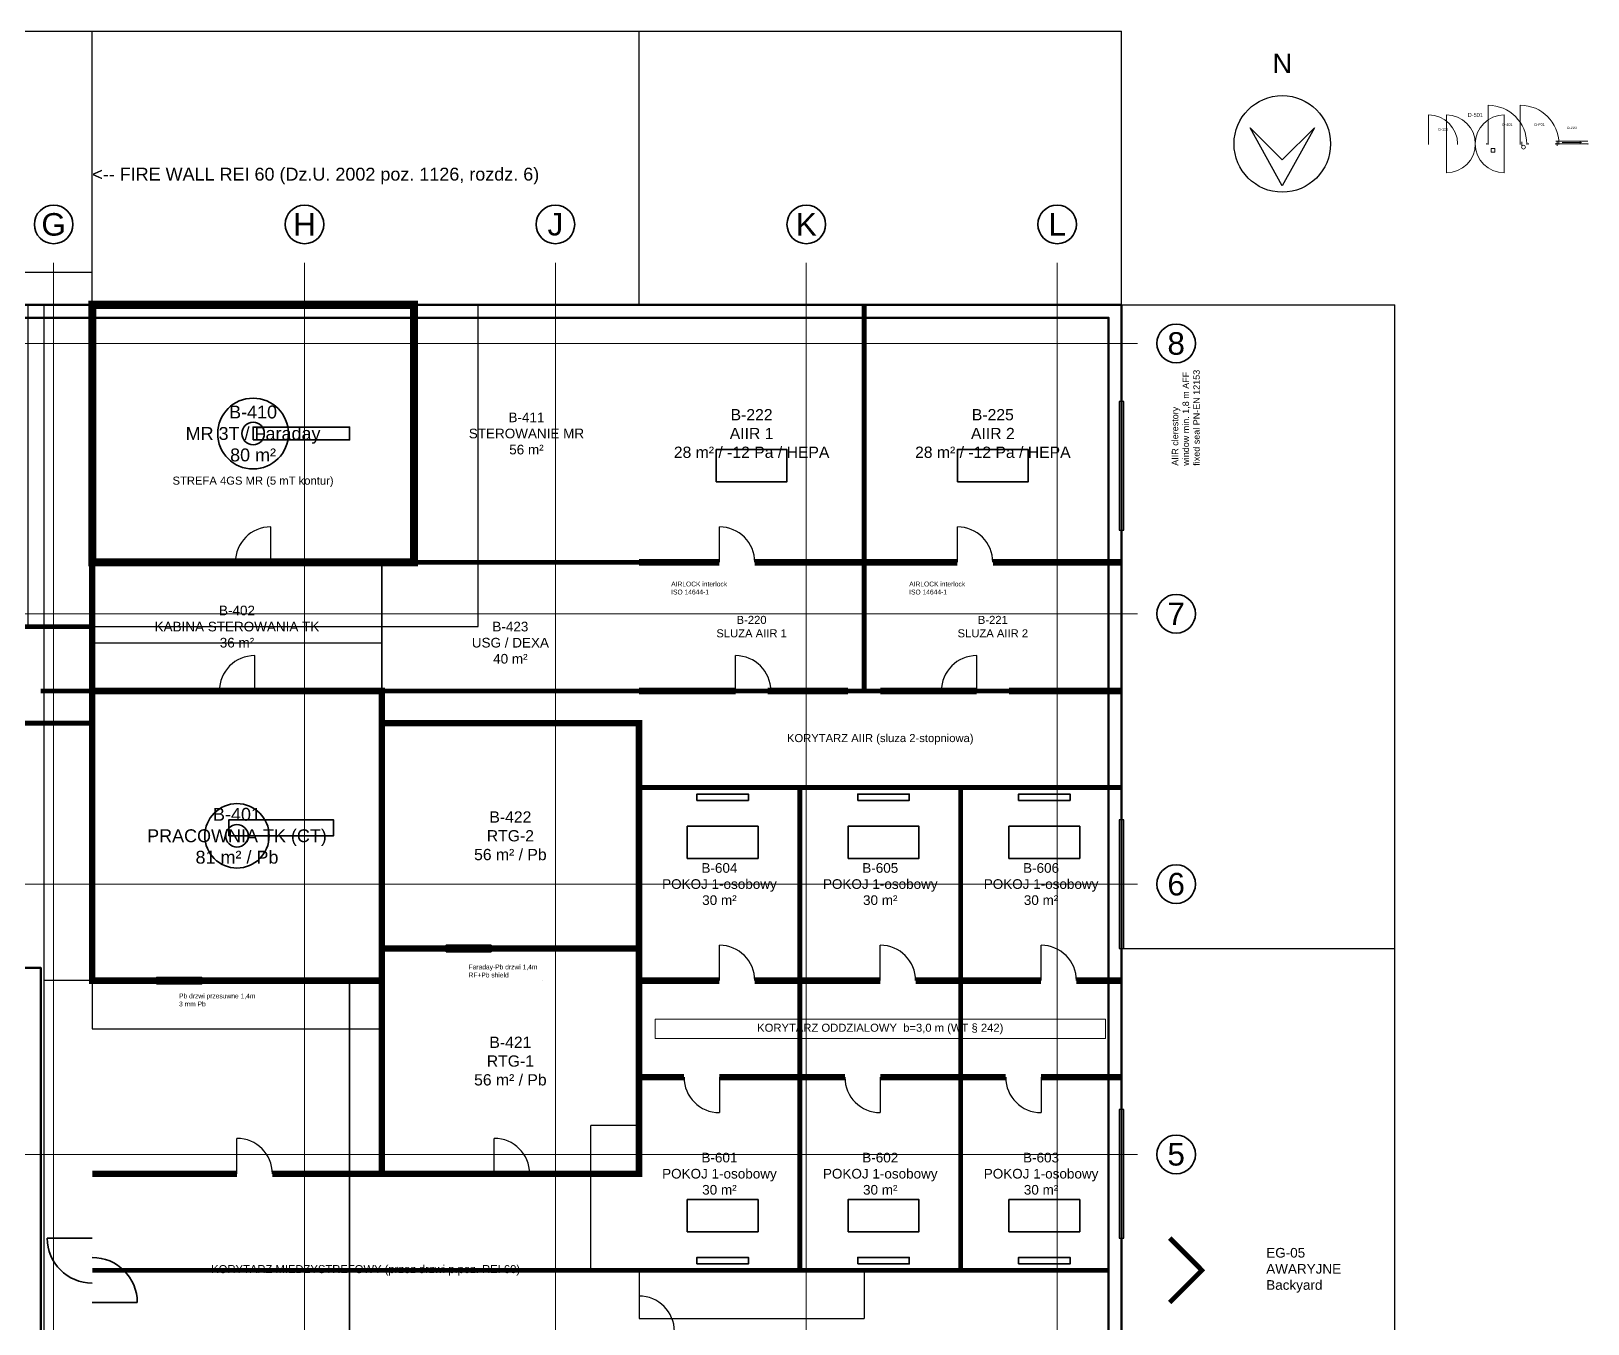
# Model space of a CAD drawing. Header units: millimetres. Extents: x -11504 to 94500, y -43664 to 68504.
# Drawn here: x 46100 to 94500, y 28337 to 68504 of the extents above; entities that cross this region are included whole.
import ezdxf
from ezdxf.enums import TextEntityAlignment as Align

# ---------------------------------------------------------------- set-up
doc = ezdxf.new("R2010")
doc.units = ezdxf.units.MM
doc.layers.add('A-ANNO-DIMS', color=7, linetype='Continuous', lineweight=18, true_color=0xffffff)
for name, color, linetype, lineweight in [('A-ANNO-NOTE', 7, 'Continuous', 25), ('A-ANNO-SYMB', 7, 'Continuous', 25), ('A-ANNO-SYMB-EGRS', 7, 'Continuous', 25), ('A-ANNO-TEXT', 7, 'Continuous', 25), ('A-AREA-IDEN', 7, 'Continuous', 25), ('A-AREA-MR-4GS', 1, 'Continuous', 25), ('A-DOOR', 30, 'Continuous', 25), ('A-DOOR-FIRE', 1, 'Continuous', 35), ('A-EQPM-MED', 190, 'Continuous', 35), ('A-FLOR-CASE', 32, 'Continuous', 18), ('A-GLAZ', 4, 'Continuous', 25), ('A-WALL-EXT', 5, 'Continuous', 50), ('A-WALL-FARA', 210, 'Continuous', 50), ('A-WALL-FIRE', 11, 'Continuous', 50), ('A-WALL-INT', 2, 'Continuous', 35), ('A-WALL-LEAD', 1, 'Continuous', 50), ('S-GRID', 8, 'Continuous', 18), ('S-GRID-IDEN', 7, 'Continuous', 35)]:
    doc.layers.add(name, color=color, linetype=linetype, lineweight=lineweight)
doc.layers.add('A-DOOR-HOSP', color=7, linetype='Continuous')
doc.layers.add('A-DOOR-LEAD', color=7, linetype='Continuous')
doc.styles.add('HTXT-2.5', font='arial.ttf', dxfattribs={"height": 2.5})
doc.styles.add('HTXT-3.5', font='arial.ttf', dxfattribs={"height": 3.5})
doc.styles.add('HTXT-5', font='arial.ttf', dxfattribs={"height": 5})
doc.styles.add('HTXT-7', font='arial.ttf', dxfattribs={"height": 7})
doc.dimstyles.new('ISO-25', dxfattribs={"dimtxt": 2.5, "dimasz": 2.5, "dimexe": 1.25, "dimexo": 0.625, "dimtad": 1, "dimtxsty": 'Standard', "dimcen": 2.5, "dimadec": 0, "dimazin": 0, "dimtfac": 1, "dimtmove": 0, "dimatfit": 3, "dimfxl": 1, "dimarcsym": 0})

# ---------------------------------------------------------------- blocks, each defined once
blk = doc.blocks.new('*D14')
at = {"layer": 'A-ANNO-DIMS', "color": 0, "lineweight": -2, "transparency": 16777216}
for p, q in [((30000, 60001), (30000, 68501)), ((30002, 68500), (47998, 68500)), ((48000, 60001), (48000, 68501))]:
    blk.add_line(p, q, dxfattribs=at)
at = {"layer": 'A-ANNO-DIMS', "color": 0, "transparency": 16777216}
for points in [[(30002, 68500), (30002, 68500), (30000, 68500)], [(47998, 68500), (47998, 68500), (48000, 68500)]]:
    blk.add_solid(points, dxfattribs=at)
at = {"layer": 'Defpoints', "color": 0, "transparency": 16777216}
for p in [(48000, 68500), (30000, 60000), (48000, 60000)]:
    blk.add_point(p, dxfattribs=at)
at = {"layer": 'A-ANNO-DIMS', "color": 0, "transparency": 16777216, "insert": (39000, 68502), "char_height": 2.5, "attachment_point": 5}
blk.add_mtext('18000', dxfattribs=at)
blk = doc.blocks.new('*D15')
at = {"layer": 'A-ANNO-DIMS', "color": 0, "lineweight": -2, "transparency": 16777216}
for p, q in [((48000, 60001), (48000, 68501)), ((48002, 68500), (64998, 68500)), ((65000, 60001), (65000, 68501))]:
    blk.add_line(p, q, dxfattribs=at)
at = {"layer": 'A-ANNO-DIMS', "color": 0, "transparency": 16777216}
for points in [[(48002, 68500), (48002, 68500), (48000, 68500)], [(64998, 68500), (64998, 68500), (65000, 68500)]]:
    blk.add_solid(points, dxfattribs=at)
at = {"layer": 'Defpoints', "color": 0, "transparency": 16777216}
for p in [(65000, 68500), (48000, 60000), (65000, 60000)]:
    blk.add_point(p, dxfattribs=at)
at = {"layer": 'A-ANNO-DIMS', "color": 0, "transparency": 16777216, "insert": (56500, 68502), "char_height": 2.5, "attachment_point": 5}
blk.add_mtext('17000', dxfattribs=at)
blk = doc.blocks.new('*D16')
at = {"layer": 'A-ANNO-DIMS', "color": 0, "lineweight": -2, "transparency": 16777216}
for p, q in [((65000, 60001), (65000, 68501)), ((65002, 68500), (79998, 68500)), ((80000, 60001), (80000, 68501))]:
    blk.add_line(p, q, dxfattribs=at)
at = {"layer": 'A-ANNO-DIMS', "color": 0, "transparency": 16777216}
for points in [[(65002, 68500), (65002, 68500), (65000, 68500)], [(79998, 68500), (79998, 68500), (80000, 68500)]]:
    blk.add_solid(points, dxfattribs=at)
at = {"layer": 'Defpoints', "color": 0, "transparency": 16777216}
for p in [(80000, 68500), (65000, 60000), (80000, 60000)]:
    blk.add_point(p, dxfattribs=at)
at = {"layer": 'A-ANNO-DIMS', "color": 0, "transparency": 16777216, "insert": (72500, 68502), "char_height": 2.5, "attachment_point": 5}
blk.add_mtext('15000', dxfattribs=at)
blk = doc.blocks.new('*D18')
at = {"layer": 'A-ANNO-DIMS', "color": 0, "lineweight": -2, "transparency": 16777216}
for p, q in [((80001, 40000), (88501, 40000)), ((88500, 20003), (88500, 39998)), ((80001, 20000), (88501, 20000))]:
    blk.add_line(p, q, dxfattribs=at)
at = {"layer": 'A-ANNO-DIMS', "color": 0, "transparency": 16777216}
for points in [[(88500, 39998), (88500, 39998), (88500, 40000)], [(88500, 20003), (88500, 20003), (88500, 20000)]]:
    blk.add_solid(points, dxfattribs=at)
at = {"layer": 'Defpoints', "color": 0, "transparency": 16777216}
for p in [(80000, 40000), (88500, 40000), (80000, 20000)]:
    blk.add_point(p, dxfattribs=at)
at = {"layer": 'A-ANNO-DIMS', "color": 0, "transparency": 16777216, "insert": (88498, 30000), "char_height": 2.5, "attachment_point": 5, "rotation": 90}
blk.add_mtext('20000', dxfattribs=at)
blk = doc.blocks.new('*D19')
at = {"layer": 'A-ANNO-DIMS', "color": 0, "lineweight": -2, "transparency": 16777216}
for p, q in [((80001, 60000), (88501, 60000)), ((88500, 40003), (88500, 59998)), ((80001, 40000), (88501, 40000))]:
    blk.add_line(p, q, dxfattribs=at)
at = {"layer": 'A-ANNO-DIMS', "color": 0, "transparency": 16777216}
for points in [[(88500, 59998), (88500, 59998), (88500, 60000)], [(88500, 40003), (88500, 40003), (88500, 40000)]]:
    blk.add_solid(points, dxfattribs=at)
at = {"layer": 'Defpoints', "color": 0, "transparency": 16777216}
for p in [(80000, 60000), (88500, 60000), (80000, 40000)]:
    blk.add_point(p, dxfattribs=at)
at = {"layer": 'A-ANNO-DIMS', "color": 0, "transparency": 16777216, "insert": (88498, 50000), "char_height": 2.5, "attachment_point": 5, "rotation": 90}
blk.add_mtext('20000', dxfattribs=at)
blk = doc.blocks.new('*D20')
at = {"layer": 'A-ANNO-DIMS', "color": 0, "lineweight": -2, "transparency": 16777216}
for p, q in [((47999, 60000), (46499, 60000)), ((46500, 2), (46500, 59998)), ((47999, 0), (46499, 0))]:
    blk.add_line(p, q, dxfattribs=at)
at = {"layer": 'A-ANNO-DIMS', "color": 0, "transparency": 16777216}
for points in [[(46500, 59998), (46500, 59998), (46500, 60000)], [(46500, 2), (46500, 2), (46500, 0)]]:
    blk.add_solid(points, dxfattribs=at)
at = {"layer": 'Defpoints', "color": 0, "transparency": 16777216}
for p in [(46500, 60000), (48000, 60000), (48000, 0)]:
    blk.add_point(p, dxfattribs=at)
at = {"layer": 'A-ANNO-DIMS', "color": 0, "transparency": 16777216, "insert": (46498, 30000), "char_height": 2.5, "attachment_point": 5, "rotation": 90}
blk.add_mtext('FIRE WALL REI 60 = 60000', dxfattribs=at)
blk = doc.blocks.new('*D21')
at = {"layer": 'A-ANNO-DIMS', "color": 0, "lineweight": -2, "transparency": 16777216}
for p, q in [((48000, 38999), (48000, 37499)), ((57000, 38999), (57000, 37499)), ((48002, 37500), (56998, 37500))]:
    blk.add_line(p, q, dxfattribs=at)
at = {"layer": 'A-ANNO-DIMS', "color": 0, "transparency": 16777216}
for points in [[(48002, 37500), (48002, 37500), (48000, 37500)], [(56998, 37500), (56998, 37500), (57000, 37500)]]:
    blk.add_solid(points, dxfattribs=at)
at = {"layer": 'Defpoints', "color": 0, "transparency": 16777216}
for p in [(48000, 39000), (57000, 39000), (57000, 37500)]:
    blk.add_point(p, dxfattribs=at)
at = {"layer": 'A-ANNO-DIMS', "color": 0, "transparency": 16777216, "insert": (52500, 37502), "char_height": 2.5, "attachment_point": 5}
blk.add_mtext('OR-1 9000', dxfattribs=at)
blk = doc.blocks.new('*D22')
at = {"layer": 'A-ANNO-DIMS', "color": 0, "lineweight": -2, "transparency": 16777216}
for p, q in [((47999, 48000), (46499, 48000)), ((46500, 39003), (46500, 47998)), ((47999, 39000), (46499, 39000))]:
    blk.add_line(p, q, dxfattribs=at)
at = {"layer": 'A-ANNO-DIMS', "color": 0, "transparency": 16777216}
for points in [[(46500, 47998), (46500, 47998), (46500, 48000)], [(46500, 39003), (46500, 39003), (46500, 39000)]]:
    blk.add_solid(points, dxfattribs=at)
at = {"layer": 'Defpoints', "color": 0, "transparency": 16777216}
for p in [(46500, 48000), (48000, 48000), (48000, 39000)]:
    blk.add_point(p, dxfattribs=at)
at = {"layer": 'A-ANNO-DIMS', "color": 0, "transparency": 16777216, "insert": (46498, 43500), "char_height": 2.5, "attachment_point": 5, "rotation": 90}
blk.add_mtext('OR-1 9000', dxfattribs=at)
blk = doc.blocks.new('*D23')
at = {"layer": 'A-ANNO-DIMS', "color": 0, "lineweight": -2, "transparency": 16777216}
for p, q in [((65000, 29999), (65000, 28499)), ((72000, 29999), (72000, 28499)), ((65002, 28500), (71998, 28500))]:
    blk.add_line(p, q, dxfattribs=at)
at = {"layer": 'A-ANNO-DIMS', "color": 0, "transparency": 16777216}
for points in [[(65002, 28500), (65002, 28500), (65000, 28500)], [(71998, 28500), (71998, 28500), (72000, 28500)]]:
    blk.add_solid(points, dxfattribs=at)
at = {"layer": 'Defpoints', "color": 0, "transparency": 16777216}
for p in [(65000, 30000), (72000, 30000), (72000, 28500)]:
    blk.add_point(p, dxfattribs=at)
at = {"layer": 'A-ANNO-DIMS', "color": 0, "transparency": 16777216, "insert": (68500, 28502), "char_height": 2.5, "attachment_point": 5}
blk.add_mtext('INP-01 L=7000', dxfattribs=at)
blk = doc.blocks.new('*D24')
at = {"layer": 'A-ANNO-DIMS', "color": 0, "lineweight": -2, "transparency": 16777216}
for p, q in [((64999, 34500), (63499, 34500)), ((63500, 30003), (63500, 34498)), ((64999, 30000), (63499, 30000))]:
    blk.add_line(p, q, dxfattribs=at)
at = {"layer": 'A-ANNO-DIMS', "color": 0, "transparency": 16777216}
for points in [[(63500, 34498), (63500, 34498), (63500, 34500)], [(63500, 30003), (63500, 30003), (63500, 30000)]]:
    blk.add_solid(points, dxfattribs=at)
at = {"layer": 'Defpoints', "color": 0, "transparency": 16777216}
for p in [(63500, 34500), (65000, 34500), (65000, 30000)]:
    blk.add_point(p, dxfattribs=at)
at = {"layer": 'A-ANNO-DIMS', "color": 0, "transparency": 16777216, "insert": (63498, 32250), "char_height": 2.5, "attachment_point": 5, "rotation": 90}
blk.add_mtext('B=4500', dxfattribs=at)
blk = doc.blocks.new('*D27')
at = {"layer": 'A-ANNO-DIMS', "color": 0, "lineweight": -2, "transparency": 16777216}
for p, q in [((48000, 48001), (48000, 49501)), ((48002, 49500), (56998, 49500)), ((57000, 48001), (57000, 49501))]:
    blk.add_line(p, q, dxfattribs=at)
at = {"layer": 'A-ANNO-DIMS', "color": 0, "transparency": 16777216}
for points in [[(48002, 49500), (48002, 49500), (48000, 49500)], [(56998, 49500), (56998, 49500), (57000, 49500)]]:
    blk.add_solid(points, dxfattribs=at)
at = {"layer": 'Defpoints', "color": 0, "transparency": 16777216}
for p in [(57000, 49500), (48000, 48000), (57000, 48000)]:
    blk.add_point(p, dxfattribs=at)
at = {"layer": 'A-ANNO-DIMS', "color": 0, "transparency": 16777216, "insert": (52500, 49502), "char_height": 2.5, "attachment_point": 5}
blk.add_mtext('MR L=9000 (4GS+Faraday)', dxfattribs=at)
blk = doc.blocks.new('*D28')
at = {"layer": 'A-ANNO-DIMS', "color": 0, "lineweight": -2, "transparency": 16777216}
for p, q in [((47999, 61000), (44499, 61000)), ((44500, -998), (44500, 60998)), ((47999, -1000), (44499, -1000))]:
    blk.add_line(p, q, dxfattribs=at)
at = {"layer": 'A-ANNO-DIMS', "color": 0, "transparency": 16777216}
for points in [[(44500, 60998), (44500, 60998), (44500, 61000)], [(44500, -998), (44500, -998), (44500, -1000)]]:
    blk.add_solid(points, dxfattribs=at)
at = {"layer": 'Defpoints', "color": 0, "transparency": 16777216}
for p in [(44500, 61000), (48000, 61000), (48000, -1000)]:
    blk.add_point(p, dxfattribs=at)
at = {"layer": 'A-ANNO-DIMS', "color": 0, "transparency": 16777216, "insert": (44498, 30000), "char_height": 2.5, "attachment_point": 5, "rotation": 90}
blk.add_mtext('62000', dxfattribs=at)
blk = doc.blocks.new('DOOR-SINGLE-900-2100')
at = {"layer": 'A-ANNO-DIMS'}
for p, q in [((-450, 0), (-450, 900)), ((-450, -20), (-450, 20)), ((450, -20), (450, 20))]:
    blk.add_line(p, q, dxfattribs=at)
blk.add_arc((-450, 0), 900, 0, 90, dxfattribs=at)
blk.add_attdef('NUMBER', text='', height=80, dxfattribs=at).set_placement((0, 450), align=Align.MIDDLE_CENTER)
at = {"layer": 'A-ANNO-DIMS', "flags": 1}
for tag in ['ACOUSTIC_DB', 'ROOM_FROM', 'FIRE_CLASS', 'HEIGHT_MM', 'SWING_DIR', 'WIDTH_MM', 'ROOM_TO', 'LEAF_DIR', 'SILL_MM', 'TYPE', 'LEAD', 'REI', 'RC']:
    blk.add_attdef(tag, text='', height=80, dxfattribs=at).set_placement((0, 0), align=Align.MIDDLE_CENTER)
blk = doc.blocks.new('DOOR-HOSP-1800-2100')
at = {"layer": 'A-ANNO-DIMS'}
for p, q in [((-900, 0), (-900, 900)), ((900, 0), (900, 900)), ((-900, -20), (-900, 20)), ((-900, 0), (-900, -900)), ((900, -20), (900, 20)), ((900, 0), (900, -900))]:
    blk.add_line(p, q, dxfattribs=at)
for centre, start, end in [((-900, 0), 0, 90), ((900, 0), 90, 180), ((-900, 0), 270, 0), ((900, 0), 180, 270)]:
    blk.add_arc(centre, 900, start, end, dxfattribs=at)
blk.add_attdef('NUMBER', text='', height=126, dxfattribs=at).set_placement((0, 900), align=Align.MIDDLE_CENTER)
at = {"layer": 'A-ANNO-DIMS', "flags": 1}
for tag in ['ACOUSTIC_DB', 'ROOM_FROM', 'FIRE_CLASS', 'HEIGHT_MM', 'SWING_DIR', 'WIDTH_MM', 'ROOM_TO', 'LEAF_DIR', 'SILL_MM', 'TYPE', 'LEAD', 'REI', 'RC']:
    blk.add_attdef(tag, text='', height=126, dxfattribs=at).set_placement((0, 0), align=Align.MIDDLE_CENTER)
blk = doc.blocks.new('DOOR-LEAD-1200-2100')
at = {"layer": 'A-ANNO-DIMS'}
for p, q in [((-600, 0), (-600, 1200)), ((-640, -20), (-640, 20)), ((-600, -20), (-600, 20)), ((600, -20), (600, 20)), ((640, -20), (640, 20)), ((-390, -140), (-510, -140)), ((-510, -140), (-510, -260)), ((-510, -260), (-390, -260)), ((-390, -260), (-390, -140))]:
    blk.add_line(p, q, dxfattribs=at)
blk.add_arc((-600, 0), 1200, 0, 90, dxfattribs=at)
blk.add_attdef('NUMBER', text='', height=84, dxfattribs=at).set_placement((0, 600), align=Align.MIDDLE_CENTER)
at = {"layer": 'A-ANNO-DIMS', "flags": 1}
for tag in ['ACOUSTIC_DB', 'ROOM_FROM', 'FIRE_CLASS', 'HEIGHT_MM', 'SWING_DIR', 'WIDTH_MM', 'ROOM_TO', 'LEAF_DIR', 'SILL_MM', 'TYPE', 'LEAD', 'REI', 'RC']:
    blk.add_attdef(tag, text='', height=84, dxfattribs=at).set_placement((0, 0), align=Align.MIDDLE_CENTER)
blk = doc.blocks.new('DOOR-FIRE-1200-2100')
at = {"layer": 'A-ANNO-DIMS'}
for p, q in [((-600, 0), (-600, 1200)), ((-600, -20), (-600, 20)), ((-550, -60), (-550, 60)), ((550, -60), (550, 60)), ((600, -20), (600, 20))]:
    blk.add_line(p, q, dxfattribs=at)
blk.add_circle((-500, -100), 60, dxfattribs=at)
blk.add_arc((-600, 0), 1200, 0, 90, dxfattribs=at)
blk.add_attdef('NUMBER', text='', height=84, dxfattribs=at).set_placement((0, 600), align=Align.MIDDLE_CENTER)
at = {"layer": 'A-ANNO-DIMS', "flags": 1}
for tag in ['ACOUSTIC_DB', 'ROOM_FROM', 'FIRE_CLASS', 'HEIGHT_MM', 'SWING_DIR', 'WIDTH_MM', 'ROOM_TO', 'LEAF_DIR', 'SILL_MM', 'TYPE', 'LEAD', 'REI', 'RC']:
    blk.add_attdef(tag, text='', height=84, dxfattribs=at).set_placement((0, 0), align=Align.MIDDLE_CENTER)
blk = doc.blocks.new('DOOR-SLIDING-1000-2100')
at = {"layer": 'A-ANNO-DIMS'}
for p, q in [((-500, 80), (500, 80)), ((-500, -20), (-500, 20)), ((-470, 0), (470, 0)), ((-300, 40), (300, 40)), ((250, 60), (300, 40)), ((250, 20), (300, 40)), ((500, -20), (500, 20))]:
    blk.add_line(p, q, dxfattribs=at)
blk.add_attdef('NUMBER', text='', height=80, dxfattribs=at).set_placement((0, 500), align=Align.MIDDLE_CENTER)
at = {"layer": 'A-ANNO-DIMS', "flags": 1}
for tag in ['ACOUSTIC_DB', 'ROOM_FROM', 'FIRE_CLASS', 'HEIGHT_MM', 'SWING_DIR', 'WIDTH_MM', 'ROOM_TO', 'LEAF_DIR', 'SILL_MM', 'TYPE', 'LEAD', 'REI', 'RC']:
    blk.add_attdef(tag, text='', height=80, dxfattribs=at).set_placement((0, 0), align=Align.MIDDLE_CENTER)

msp = doc.modelspace()

# ---------------------------------------------------------------- linework, layer by layer
at = {"layer": 'A-ANNO-SYMB'}
msp.add_lwpolyline([(85000, 63700), (84000, 65500), (85000, 64500), (86000, 65500)], close=True, dxfattribs=at)
msp.add_circle((85000, 65000), 1500, dxfattribs=at)
at = {"layer": 'A-ANNO-SYMB-EGRS'}
msp.add_lwpolyline([(81500, 29000, 150, 150, 0), (82500, 30000, 150, 150, 0), (81500, 31000, 150, 150, 0)], format="xyseb", dxfattribs=at)
at = {"layer": 'A-AREA-MR-4GS'}
msp.add_lwpolyline([(46000, 50000), (60000, 50000), (60000, 60000), (46000, 60000), (46000, 50000)], close=True, dxfattribs=at)
at = {"layer": 'A-DOOR'}
for p, q in [((53550, 52000), (53550, 53100)), ((67500, 52000), (67500, 53100)), ((74900, 52000), (74900, 53100)), ((53050, 48000), (53050, 49100)), ((68000, 48000), (68000, 49100)), ((75500, 48000), (75500, 49100)), ((67500, 39000), (67500, 40100)), ((72500, 39000), (72500, 40100)), ((77500, 39000), (77500, 40100)), ((67500, 36000), (67500, 34900)), ((72500, 36000), (72500, 34900)), ((77500, 36000), (77500, 34900)), ((52500, 33000), (52500, 34100)), ((60500, 33000), (60500, 34100))]:
    msp.add_line(p, q, dxfattribs=at)
for centre, start, end in [((53550, 52000), 90, 180), ((67500, 52000), 0, 90), ((74900, 52000), 0, 90), ((53050, 48000), 90, 180), ((68000, 48000), 0, 90), ((75500, 48000), 90, 180), ((67500, 39000), 0, 90), ((72500, 39000), 0, 90), ((77500, 39000), 0, 90), ((67500, 36000), 180, 270), ((72500, 36000), 180, 270), ((77500, 36000), 180, 270), ((52500, 33000), 0, 90), ((60500, 33000), 0, 90), ((65000, 28100), 0, 90)]:
    msp.add_arc(centre, 1100, start, end, dxfattribs=at)
at = {"layer": 'A-DOOR-FIRE'}
for p, q in [((50000, 39000), (51400, 39000)), ((48000, 31000), (46600, 31000)), ((48000, 29000), (49400, 29000))]:
    msp.add_line(p, q, dxfattribs=at)
for points in [[(59000, 39900), (60400, 39900), (60400, 40100), (59000, 40100)], [(50000, 38900), (51400, 38900), (51400, 39100), (50000, 39100)]]:
    msp.add_lwpolyline(points, close=True, dxfattribs=at)
for centre, start, end in [((48000, 31000), 180, 270), ((48000, 29000), 0, 90)]:
    msp.add_arc(centre, 1400, start, end, dxfattribs=at)
at = {"layer": 'A-EQPM-MED'}
for points in [[(53000, 55800), (56000, 55800), (56000, 56200), (53000, 56200)], [(67400, 54500), (69600, 54500), (69600, 55500), (67400, 55500)], [(74900, 54500), (77100, 54500), (77100, 55500), (74900, 55500)], [(66800, 44600), (68400, 44600), (68400, 44800), (66800, 44800)], [(71800, 44600), (73400, 44600), (73400, 44800), (71800, 44800)], [(76800, 44600), (78400, 44600), (78400, 44800), (76800, 44800)], [(52250, 43500), (55500, 43500), (55500, 44000), (52250, 44000)], [(66500, 42800), (68700, 42800), (68700, 43800), (66500, 43800)], [(71500, 42800), (73700, 42800), (73700, 43800), (71500, 43800)], [(76500, 42800), (78700, 42800), (78700, 43800), (76500, 43800)], [(66500, 31200), (68700, 31200), (68700, 32200), (66500, 32200)], [(71500, 31200), (73700, 31200), (73700, 32200), (71500, 32200)], [(76500, 31200), (78700, 31200), (78700, 32200), (76500, 32200)], [(66800, 30200), (68400, 30200), (68400, 30400), (66800, 30400)], [(71800, 30200), (73400, 30200), (73400, 30400), (71800, 30400)], [(76800, 30200), (78400, 30200), (78400, 30400), (76800, 30400)]]:
    msp.add_lwpolyline(points, close=True, dxfattribs=at)
for centre, radius in [((53000, 56000), 1100), ((53000, 56000), 350), ((52500, 43500), 1000), ((52500, 43500), 350)]:
    msp.add_circle(centre, radius, dxfattribs=at)
at = {"layer": 'A-FLOR-CASE'}
msp.add_lwpolyline([(65500, 37200), (79500, 37200), (79500, 37800), (65500, 37800)], close=True, dxfattribs=at)
at = {"layer": 'A-GLAZ'}
for points in [[(79925, 53000), (80075, 53000), (80075, 57000), (79925, 57000)], [(79925, 40000), (80075, 40000), (80075, 44000), (79925, 44000)], [(79925, 31000), (80075, 31000), (80075, 35000), (79925, 35000)]]:
    msp.add_lwpolyline(points, close=True, dxfattribs=at)
at = {"layer": 'A-WALL-EXT'}
for points in [[(0, 0), (35000, 0), (35000, 3000), (45000, 3000), (45000, 0), (80000, 0), (80000, 60000), (0, 60000)], [(400, 400), (34600, 400), (34600, 3400), (45400, 3400), (45400, 400), (79600, 400), (79600, 59600), (400, 59600)], [(33600, 20600), (46400, 20600), (46400, 39400), (33600, 39400)]]:
    msp.add_lwpolyline(points, close=True, dxfattribs=at)
at = {"layer": 'A-WALL-FARA'}
msp.add_lwpolyline([(48000, 52000, 250, 250, 0), (58000, 52000, 250, 250, 0), (58000, 60000, 250, 250, 0), (48000, 60000, 250, 250, 0), (48000, 52000, 250, 250, 0)], format="xyseb", close=True, dxfattribs=at)
at = {"layer": 'A-WALL-FIRE'}
msp.add_lwpolyline([(48000, 39400, 200, 200, 0), (48000, 59600, 200, 200, 0)], format="xyseb", dxfattribs=at)
at = {"layer": 'A-WALL-INT'}
for points in [[(58000, 52000, 150, 150, 0), (58000, 60000, 150, 150, 0)], [(72000, 48000, 150, 150, 0), (72000, 60000, 150, 150, 0)], [(48000, 52000, 150, 150, 0), (65000, 52000, 150, 150, 0)], [(65000, 52000, 200, 200, 0), (67500, 52000, 200, 200, 0)], [(68600, 52000, 200, 200, 0), (72000, 52000, 200, 200, 0)], [(72000, 52000, 200, 200, 0), (74900, 52000, 200, 200, 0)], [(76000, 52000, 200, 200, 0), (80000, 52000, 200, 200, 0)], [(0, 50000, 150, 150, 0), (48000, 50000, 150, 150, 0)], [(46400, 48000, 150, 150, 0), (79600, 48000, 150, 150, 0)], [(48000, 48000, 150, 150, 0), (57000, 48000, 150, 150, 0)], [(65000, 48000, 200, 200, 0), (68000, 48000, 200, 200, 0)], [(69000, 48000, 200, 200, 0), (71500, 48000, 200, 200, 0)], [(72500, 48000, 200, 200, 0), (75500, 48000, 200, 200, 0)], [(76500, 48000, 200, 200, 0), (80000, 48000, 200, 200, 0)], [(0, 47000, 150, 150, 0), (48000, 47000, 150, 150, 0)], [(57000, 47000, 150, 150, 0), (65000, 47000, 150, 150, 0)], [(65000, 45000, 150, 150, 0), (80000, 45000, 150, 150, 0)], [(70000, 30000, 150, 150, 0), (70000, 45000, 150, 150, 0)], [(75000, 30000, 150, 150, 0), (75000, 45000, 150, 150, 0)], [(57000, 40000, 200, 200, 0), (59000, 40000, 200, 200, 0)], [(60400, 40000, 200, 200, 0), (65000, 40000, 200, 200, 0)], [(48000, 39000, 200, 200, 0), (50000, 39000, 200, 200, 0)], [(51400, 39000, 200, 200, 0), (57000, 39000, 200, 200, 0)], [(65000, 39000, 200, 200, 0), (67500, 39000, 200, 200, 0)], [(68600, 39000, 200, 200, 0), (72500, 39000, 200, 200, 0)], [(73600, 39000, 200, 200, 0), (77500, 39000, 200, 200, 0)], [(78600, 39000, 200, 200, 0), (80000, 39000, 200, 200, 0)], [(65000, 36000, 200, 200, 0), (66400, 36000, 200, 200, 0)], [(67500, 36000, 200, 200, 0), (71400, 36000, 200, 200, 0)], [(72500, 36000, 200, 200, 0), (76400, 36000, 200, 200, 0)], [(77500, 36000, 200, 200, 0), (80000, 36000, 200, 200, 0)], [(48000, 33000, 200, 200, 0), (52500, 33000, 200, 200, 0)], [(53600, 33000, 200, 200, 0), (60500, 33000, 200, 200, 0)], [(61600, 33000, 200, 200, 0), (65000, 33000, 200, 200, 0)], [(48000, 30000, 150, 150, 0), (79600, 30000, 150, 150, 0)]]:
    msp.add_lwpolyline(points, format="xyseb", dxfattribs=at)
for points in [[(57000, 33000), (57000, 52000)], [(56000, 12000), (56000, 39000)]]:
    msp.add_lwpolyline(points, dxfattribs=at)
at = {"layer": 'A-WALL-LEAD'}
for points in [[(48000, 39000, 200, 200, 0), (57000, 39000, 200, 200, 0), (57000, 48000, 200, 200, 0), (48000, 48000, 200, 200, 0), (48000, 39000, 200, 200, 0)], [(57000, 40000, 200, 200, 0), (65000, 40000, 200, 200, 0), (65000, 47000, 200, 200, 0), (57000, 47000, 200, 200, 0), (57000, 40000, 200, 200, 0)], [(57000, 33000, 200, 200, 0), (65000, 33000, 200, 200, 0), (65000, 40000, 200, 200, 0), (57000, 40000, 200, 200, 0), (57000, 33000, 200, 200, 0)]]:
    msp.add_lwpolyline(points, format="xyseb", close=True, dxfattribs=at)
at = {"layer": 'S-GRID'}
for p, q in [((46800, -2500), (46800, 61300)), ((54600, -2500), (54600, 61300)), ((62400, -2500), (62400, 61300)), ((70200, -2500), (70200, 61300)), ((78000, -2500), (78000, 61300)), ((-2500, 58800), (80500, 58800)), ((-2500, 50400), (80500, 50400)), ((-2500, 42000), (80500, 42000)), ((-2500, 33600), (80500, 33600))]:
    msp.add_line(p, q, dxfattribs=at)
at = {"layer": 'S-GRID-IDEN'}
for centre in [(46800, 62500), (54600, 62500), (62400, 62500), (70200, 62500), (78000, 62500), (81700, 58800), (81700, 50400), (81700, 42000), (81700, 33600)]:
    msp.add_circle(centre, 600, dxfattribs=at)

# ---------------------------------------------------------------- block references
at = {"layer": 'A-DOOR'}
for name, p, values in [('DOOR-SINGLE-900-2100', (90000, 65000), {'NUMBER': 'D-101'}), ('DOOR-SLIDING-1000-2100', (94000, 65000), {'NUMBER': 'D-220'})]:
    msp.add_blockref(name, p, dxfattribs=at).add_auto_attribs(values)
at = {"layer": 'A-DOOR-FIRE'}
msp.add_blockref('DOOR-FIRE-1200-2100', (93000, 65000), dxfattribs=at).add_auto_attribs({'NUMBER': 'D-F01'})
at = {"layer": 'A-DOOR-HOSP'}
msp.add_blockref('DOOR-HOSP-1800-2100', (91000, 65000), dxfattribs=at).add_auto_attribs({'NUMBER': 'D-501'})
at = {"layer": 'A-DOOR-LEAD'}
msp.add_blockref('DOOR-LEAD-1200-2100', (92000, 65000), dxfattribs=at).add_auto_attribs({'NUMBER': 'D-401'})

# ---------------------------------------------------------------- texts
at = {"layer": 'A-ANNO-NOTE'}
for s, insert, char_height, attachment_point, style in [('<-- FIRE WALL REI 60 (Dz.U. 2002 poz. 1126, rozdz. 6)', (48000, 64000), 400, 4, 'HTXT-5'), ('STREFA 4GS MR (5 mT kontur)', (53000, 54500), 250, 5, 'HTXT-2.5')]:
    msp.add_mtext(s, dxfattribs=dict(at, insert=insert, char_height=char_height, attachment_point=attachment_point, style=style))
at = {"layer": 'A-ANNO-NOTE', "rotation": 90}
for s, insert, char_height, attachment_point, style in [('AIIR clerestory\\Pwindow min. 1,8 m AFF\\Pfixed seal PN-EN 12153', (82000, 55000), 200, 4, 'HTXT-2.5'), ('FIRE WALL REI 60\\PWT 2024 par. 212', (48000, 30500), 2.5, 5, 'HTXT-3.5')]:
    msp.add_mtext(s, dxfattribs=dict(at, insert=insert, char_height=char_height, attachment_point=attachment_point, style=style))
at = {"layer": 'A-ANNO-NOTE', "char_height": 150, "attachment_point": 1}
for s, insert in [('AIRLOCK interlock\\PISO 14644-1', (66000, 51400)), ('AIRLOCK interlock\\PISO 14644-1', (73400, 51400)), ('Faraday-Pb drzwi 1,4m\\PRF+Pb shield', (59700, 39500)), ('Pb drzwi przesuwne 1,4m\\P3 mm Pb', (50700, 38600))]:
    msp.add_mtext(s, dxfattribs=dict(at, insert=insert))
at = {"layer": 'A-ANNO-SYMB', "insert": (85000, 67500), "char_height": 600, "attachment_point": 5, "style": 'HTXT-7'}
msp.add_mtext('N', dxfattribs=at)
at = {"layer": 'A-ANNO-SYMB-EGRS', "insert": (84500, 30000), "char_height": 300, "attachment_point": 4, "style": 'HTXT-3.5'}
msp.add_mtext('EG-05\\PAWARYJNE\\PBackyard', dxfattribs=at)
at = {"layer": 'A-ANNO-TEXT', "attachment_point": 5}
for s, insert, char_height, style in [('STREFA G\\PBACK-OF-HOUSE\\PPRALNIA + SKAD.', (62000, 54000), 2.5, 'HTXT-7'), ('KORYTARZ AIIR (sluza 2-stopniowa)', (72500, 46500), 250, 'HTXT-2.5'), ('STREFA E\\PINPATIENT\\P(SINGLE-BED +AIIR)', (62000, 39000), 2.5, 'HTXT-7'), ('KORYTARZ ODDZIALOWY  b=3,0 m (WT § 242)', (72500, 37500), 250, 'HTXT-2.5'), ('KORYTARZ MIEDZYSTREFOWY (przez drzwi p.poz. REI 60)', (56500, 30000), 250, 'HTXT-2.5')]:
    msp.add_mtext(s, dxfattribs=dict(at, insert=insert, char_height=char_height, style=style))
at = {"layer": 'A-AREA-IDEN', "attachment_point": 5}
for s, insert, char_height, style in [('B-410\\PMR 3T / Faraday\\P80 m²', (53000, 56000), 400, 'HTXT-5'), ('B-411\\PSTEROWANIE MR\\P56 m²', (61500, 56000), 300, 'HTXT-3.5'), ('B-222\\PAIIR 1\\P28 m² / -12 Pa / HEPA', (68500, 56000), 350, 'HTXT-3.5'), ('B-225\\PAIIR 2\\P28 m² / -12 Pa / HEPA', (76000, 56000), 350, 'HTXT-3.5'), ('B-402\\PKABINA STEROWANIA TK\\P36 m²', (52500, 50000), 300, 'HTXT-3.5'), ('B-220\\PSLUZA AIIR 1', (68500, 50000), 250, 'HTXT-2.5'), ('B-221\\PSLUZA AIIR 2', (76000, 50000), 250, 'HTXT-2.5'), ('B-423\\PUSG / DEXA\\P40 m²', (61000, 49500), 300, 'HTXT-3.5'), ('B-401\\PPRACOWNIA TK (CT)\\P81 m² / Pb', (52500, 43500), 400, 'HTXT-5'), ('B-422\\PRTG-2\\P56 m² / Pb', (61000, 43500), 350, 'HTXT-3.5'), ('B-604\\PPOKOJ 1-osobowy\\P30 m²', (67500, 42000), 300, 'HTXT-3.5'), ('B-605\\PPOKOJ 1-osobowy\\P30 m²', (72500, 42000), 300, 'HTXT-3.5'), ('B-606\\PPOKOJ 1-osobowy\\P30 m²', (77500, 42000), 300, 'HTXT-3.5'), ('B-421\\PRTG-1\\P56 m² / Pb', (61000, 36500), 350, 'HTXT-3.5'), ('B-601\\PPOKOJ 1-osobowy\\P30 m²', (67500, 33000), 300, 'HTXT-3.5'), ('B-602\\PPOKOJ 1-osobowy\\P30 m²', (72500, 33000), 300, 'HTXT-3.5'), ('B-603\\PPOKOJ 1-osobowy\\P30 m²', (77500, 33000), 300, 'HTXT-3.5')]:
    msp.add_mtext(s, dxfattribs=dict(at, insert=insert, char_height=char_height, style=style))
at = {"layer": 'S-GRID-IDEN', "style": 'HTXT-7'}
for s, p in [('G', (46800, 62500)), ('H', (54600, 62500)), ('J', (62400, 62500)), ('K', (70200, 62500)), ('L', (78000, 62500)), ('8', (81700, 58800)), ('7', (81700, 50400)), ('6', (81700, 42000)), ('5', (81700, 33600))]:
    msp.add_text(s, height=700, dxfattribs=at).set_placement(p, align=Align.MIDDLE)

# ---------------------------------------------------------------- dimensions: what is measured, and where the dimension line sits
at = {"layer": 'A-ANNO-DIMS'}
for base, p1, p2, picture, middle in [((48000, 68500), (30000, 60000), (48000, 60000), '*D14', (39000, 68501.875)), ((65000, 68500), (48000, 60000), (65000, 60000), '*D15', (56500, 68501.875)), ((80000, 68500), (65000, 60000), (80000, 60000), '*D16', (72500, 68501.875))]:
    dim = msp.add_linear_dim(base=base, p1=p1, p2=p2, dimstyle='ISO-25', dxfattribs=at)
    dim.commit()
    dim.dimension.update_dxf_attribs({"geometry": picture, "text_midpoint": middle})
dim = msp.add_aligned_dim(p1=(48000, -1000), p2=(48000, 61000), distance=3500, dimstyle='ISO-25', dxfattribs=at)
dim.commit()
dim.dimension.update_dxf_attribs({"geometry": '*D28', "text_midpoint": (44498.125, 30000)})
for base, p1, p2, text, picture, middle in [((46500, 60000), (48000, 0), (48000, 60000), 'FIRE WALL REI 60 = 60000', '*D20', (46498.125, 30000)), ((46500, 48000), (48000, 39000), (48000, 48000), 'OR-1 9000', '*D22', (46498.125, 43500)), ((63500, 34500), (65000, 30000), (65000, 34500), 'B=4500', '*D24', (63498.125, 32250))]:
    dim = msp.add_linear_dim(base=base, p1=p1, p2=p2, angle=90, text=text, dimstyle='ISO-25', dxfattribs=at)
    dim.commit()
    dim.dimension.update_dxf_attribs({"geometry": picture, "text_midpoint": middle})
for base, p1, p2, picture, middle in [((88500, 60000), (80000, 40000), (80000, 60000), '*D19', (88498.125, 50000)), ((88500, 40000), (80000, 20000), (80000, 40000), '*D18', (88498.125, 30000))]:
    dim = msp.add_linear_dim(base=base, p1=p1, p2=p2, angle=90, dimstyle='ISO-25', dxfattribs=at)
    dim.commit()
    dim.dimension.update_dxf_attribs({"geometry": picture, "text_midpoint": middle})
for base, p1, p2, text, picture, middle in [((57000, 49500), (48000, 48000), (57000, 48000), 'MR L=9000 (4GS+Faraday)', '*D27', (52500, 49502.292)), ((57000, 37500), (48000, 39000), (57000, 39000), 'OR-1 9000', '*D21', (52500, 37501.875)), ((72000, 28500), (65000, 30000), (72000, 30000), 'INP-01 L=7000', '*D23', (68500, 28501.875))]:
    dim = msp.add_linear_dim(base=base, p1=p1, p2=p2, text=text, dimstyle='ISO-25', dxfattribs=at)
    dim.commit()
    dim.dimension.update_dxf_attribs({"geometry": picture, "text_midpoint": middle})

doc.saveas('drawing.dxf')
